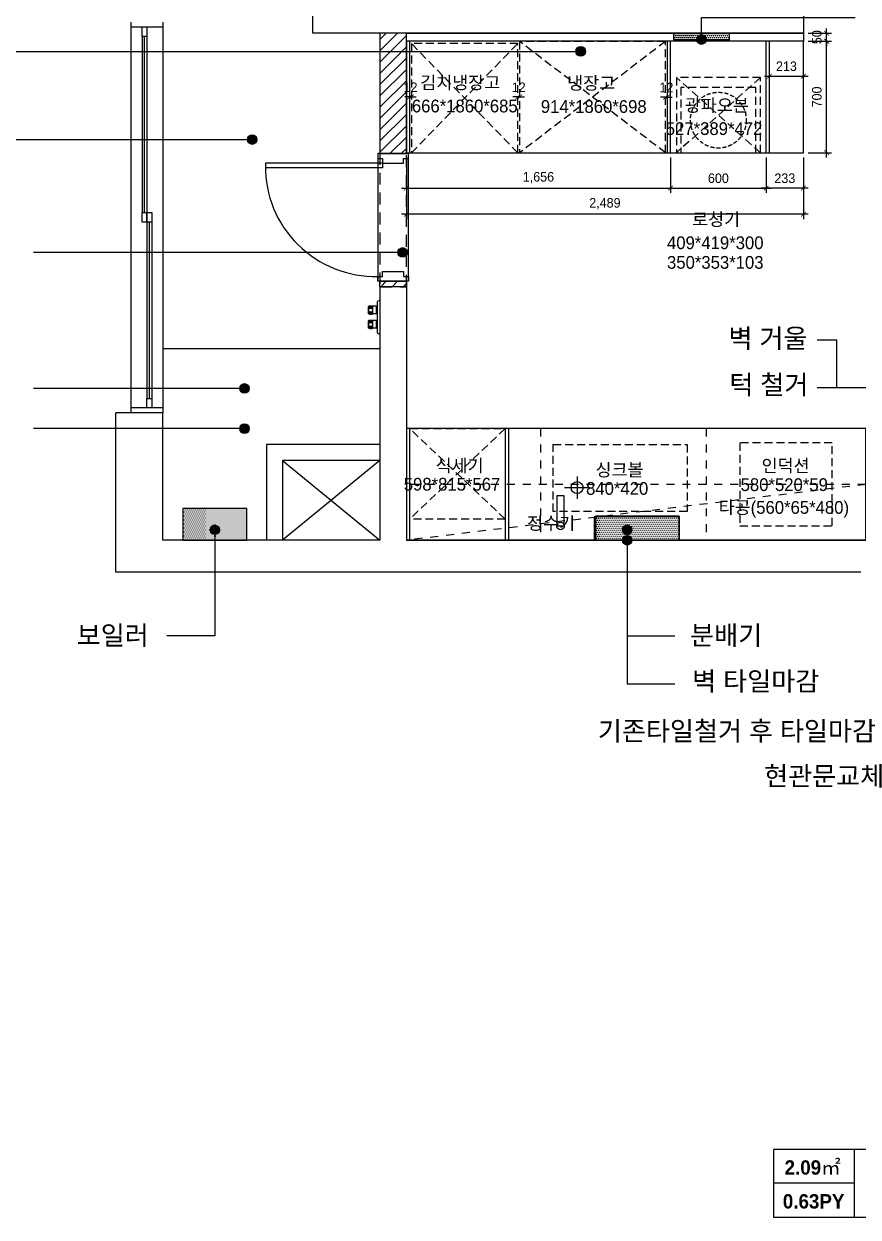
# Model space of a CAD drawing. Header units: inches. Extents: x -192760 to -100777, y -168280 to -114728.
# Drawn here: x -187080 to -181850, y -151433 to -143950 of the extents above; entities that cross this region are included whole.
import ezdxf
from ezdxf.enums import TextEntityAlignment as Align

# ---------------------------------------------------------------- set-up
doc = ezdxf.new("R2010")
doc.units = ezdxf.units.IN
doc.header["$LTSCALE"] = 50
doc.header["$MEASUREMENT"] = 0
for name, pattern in [('DASHED', [0.75, 0.5, -0.25]), ('DASHEDX2', [1.5, 1, -0.5]), ('HID', [2.5, 1.5, -1]), ('HID2', [1, 0.5, -0.5]), ('HIDDEN', [0.375, 0.25, -0.125])]:
    doc.linetypes.add(name, pattern=pattern)
for name, color, linetype in [('0-ELC TEXT', 7, 'Continuous'), ('03-TEXT', 3, 'Continuous'), ('03-WAL NEW', 3, 'Continuous'), ('06-FUR', 6, 'Continuous'), ('07-DIM', 5, 'Continuous'), ('3.기호.계단선', 30, 'Continuous'), ('7', 7, 'Continuous'), ('fin', 5, 'Continuous'), ('FUR', 8, 'DASHED'), ('Layer 1', 7, 'Continuous'), ('RC-LIGHT', 7, 'Continuous'), ('도면층2', 2, 'Continuous'), ('도면층4', 4, 'Continuous'), ('도면층5', 5, 'Continuous'), ('도면층8', 8, 'Continuous')]:
    doc.layers.add(name, color=color, linetype=linetype)
doc.styles.add('HY 울릉도 L', font='')
doc.styles.add('넥슨고딕', font='NEXONLv1GothicBold.ttf')
doc.styles.add('코레일둥고', font='Korail_Round_Gothic_Medium.ttf')
doc.styles.get('HY 울릉도 L').set_extended_font_data('HY울릉도L')
doc.dimstyles.new('30', dxfattribs={"dimscale": 30, "dimtxt": 2, "dimasz": 1, "dimexe": 1, "dimexo": 1, "dimgap": 1, "dimtad": 1, "dimdec": 0, "dimrnd": 0.05, "dimdsep": 46, "dimlunit": 6, "dimtxsty": 'HY 울릉도 L', "dimblk": 'ARCHTICK', "dimcen": 2.5, "dimdle": 1, "dimclrd": 133, "dimclre": 133, "dimclrt": 30, "dimadec": 0, "dimazin": 0, "dimtfac": 1, "dimtdec": 0, "dimtix": 1, "dimtmove": 2, "dimatfit": 3, "dimldrblk": 'ARCHTICK', "dimfxl": 0, "dimlwd": -1, "dimlwe": -1, "dimarcsym": 0})

# ---------------------------------------------------------------- blocks, each defined once
blk = doc.blocks.new('A$C004A4CAE')
at = {"layer": 'fin', "color": 6}
for p, q in [((0, 0), (0, 5)), ((200, 15), (10, 15)), ((36, 69), (36, 70)), ((84, 69), (36, 69)), ((51, 63), (36, 63)), ((51, 57), (36, 57)), ((51, 51), (36, 51)), ((36, 23), (36, 45)), ((84, 45), (36, 45)), ((82, 72), (38, 72)), ((82, 21), (38, 21)), ((43, 15), (43, 21)), ((84, 63), (69, 63)), ((84, 57), (69, 57)), ((84, 51), (69, 51)), ((77, 15), (77, 21)), ((84, 69), (84, 70)), ((84, 23), (84, 45)), ((126, 69), (126, 70)), ((174, 69), (126, 69)), ((141, 63), (126, 63)), ((141, 57), (126, 57)), ((141, 51), (126, 51)), ((174, 45), (126, 45)), ((126, 23), (126, 45)), ((172, 72), (128, 72)), ((172, 21), (128, 21)), ((133, 15), (133, 21)), ((174, 63), (159, 63)), ((174, 57), (159, 57)), ((174, 51), (159, 51)), ((167, 15), (167, 21)), ((174, 69), (174, 70)), ((174, 23), (174, 45)), ((210, 0), (210, 5))]:
    blk.add_line(p, q, dxfattribs=at)
for centre, radius, start, end in [((10, 5), 10, 90, 180), ((36, 66), 3, 90, 270), ((36, 60), 3, 90, 270), ((36, 54), 3, 90, 270), ((36, 48), 3, 90, 270), ((38, 70), 2, 90, 180), ((38, 23), 2, 180, 270), ((51, 66), 3, 90, 270), ((51, 60), 3, 90, 270), ((51, 54), 3, 90, 270), ((51, 48), 3, 90, 270), ((69, 66), 3, 270, 90), ((69, 60), 3, 270, 90), ((69, 54), 3, 270, 90), ((69, 48), 3, 270, 90), ((82, 70), 2, 0, 90), ((82, 23), 2, 270, 0), ((84, 66), 3, 270, 90), ((84, 60), 3, 270, 90), ((84, 54), 3, 270, 90), ((84, 48), 3, 270, 90), ((126, 66), 3, 90, 270), ((126, 60), 3, 90, 270), ((126, 54), 3, 90, 270), ((126, 48), 3, 90, 270), ((128, 70), 2, 90, 180), ((128, 23), 2, 180, 270), ((141, 66), 3, 90, 270), ((141, 60), 3, 90, 270), ((141, 54), 3, 90, 270), ((141, 48), 3, 90, 270), ((159, 66), 3, 270, 90), ((159, 60), 3, 270, 90), ((159, 54), 3, 270, 90), ((159, 48), 3, 270, 90), ((172, 70), 2, 0, 90), ((172, 23), 2, 270, 0), ((174, 66), 3, 270, 90), ((174, 60), 3, 270, 90), ((174, 54), 3, 270, 90), ((174, 48), 3, 270, 90), ((200, 5), 10, 0, 90)]:
    blk.add_arc(centre, radius, start, end, dxfattribs=at)
blk = doc.blocks.new('flloo')
blk.add_lwpolyline([(-157702.2, -126053.3), (-157702.2, -125903.3), (-157172.2, -125903.3), (-157172.2, -126053.3), (-157702.2, -126053.3)])
at = {"layer": 'Layer 1'}
blk.add_line((-159048.2, -124853.3), (-160408.2, -124853.3), dxfattribs=at)
blk.add_circle((-157812.2, -125723.3), 37.5, dxfattribs=at)
at = {"layer": '도면층2'}
for p, q in [((-159468.2, -122873.3), (-159468.2, -122053.3)), ((-156393.2, -122683.3), (-156393.2, -122873.3)), ((-156393.2, -122873.3), (-159468.2, -122873.3)), ((-159048.2, -124463.3), (-159048.2, -126053.3)), ((-158882.2, -124463.3), (-159048.2, -124463.3)), ((-158882.2, -124463.3), (-158882.2, -126053.3)), ((-160408.2, -125253.3), (-160703.2, -125253.3)), ((-160703.2, -126253.3), (-160703.2, -125253.3)), ((-160408.2, -125253.3), (-160608.2, -125253.3)), ((-160408.2, -126053.3), (-160408.2, -125253.3)), ((-159048.2, -125453.3), (-159758.2, -125453.3)), ((-159758.2, -125453.3), (-159758.2, -126053.3)), ((-159048.2, -125553.3), (-159658.2, -125553.3)), ((-159658.2, -125553.3), (-159658.2, -126053.3)), ((-159048.2, -126053.3), (-160408.2, -126053.3)), ((-155802.2, -126053.3), (-158882.2, -126053.3)), ((-156032.2, -126253.3), (-160703.2, -126253.3))]:
    blk.add_line(p, q, dxfattribs=at)
at = {"layer": '도면층4'}
for p, q in [((-160608.2, -125253.3), (-160608.2, -122803.3)), ((-160608.2, -122833.3), (-160408.2, -122833.3)), ((-160408.2, -122803.3), (-160408.2, -125253.3)), ((-160523.2, -123998.3), (-160523.2, -122893.3)), ((-160493.2, -125163.3), (-160493.2, -124058.3)), ((-160408.2, -125223.3), (-160608.2, -125223.3)), ((-160408.2, -125253.3), (-160608.2, -125253.3))]:
    blk.add_line(p, q, dxfattribs=at)
for points in [[(-160508.2, -122893.3), (-160538.2, -122893.3), (-160538.2, -122833.3), (-160508.2, -122833.3)], [(-160508.2, -124058.3), (-160538.2, -124058.3), (-160538.2, -123998.3), (-160508.2, -123998.3)], [(-160478.2, -124058.3), (-160508.2, -124058.3), (-160508.2, -123998.3), (-160478.2, -123998.3)], [(-160478.2, -125223.3), (-160508.2, -125223.3), (-160508.2, -125163.3), (-160478.2, -125163.3)]]:
    blk.add_lwpolyline(points, close=True, dxfattribs=at)
at = {"layer": '도면층5'}
for p, q in [((-160538.2, -122893.3), (-160538.2, -123998.3)), ((-160508.2, -122893.3), (-160508.2, -123998.3)), ((-160508.2, -124058.3), (-160508.2, -125163.3)), ((-160478.2, -124058.3), (-160478.2, -125163.3)), ((-157812.2, -125653.3), (-157812.2, -125793.3)), ((-157891.8, -125723.3), (-157742.2, -125723.3))]:
    blk.add_line(p, q, dxfattribs=at)
at = {"layer": '도면층8'}
for p, q in [((-159048.2, -125553.3), (-159658.2, -126053.3)), ((-159658.2, -125553.3), (-159048.2, -126053.3))]:
    blk.add_line(p, q, dxfattribs=at)
at = {"xscale": -1, "rotation": 90}
blk.add_blockref('A$C004A4CAE', (-159048.2, -124549.8), dxfattribs=at)
blk = doc.blocks.new('_ArchTick')
at = {"color": 0, "linetype": 'ByBlock', "const_width": 0.15}
blk.add_lwpolyline([(-0.5, -0.5), (0.5, 0.5)], dxfattribs=at)
blk = doc.blocks.new('*D385')
at = {"layer": '07-DIM', "color": 133}
blk.add_line((-182436.2, -144277.6), (-182163.2, -144277.6), dxfattribs=at)
at = {"layer": 'Defpoints', "color": 0}
for p in [(-182406.2, -144277.6), (-182193.2, -144277.6), (-182193.2, -144277.6)]:
    blk.add_point(p, dxfattribs=at)
at = {"layer": '07-DIM', "color": 133, "xscale": 30, "yscale": 30, "zscale": 30, "rotation": 180}
blk.add_blockref('_ArchTick', (-182406.2, -144277.6), dxfattribs=at)
at = {"layer": '07-DIM', "color": 133, "xscale": 30, "yscale": 30, "zscale": 30}
blk.add_blockref('_ArchTick', (-182193.2, -144277.6), dxfattribs=at)
at = {"layer": '07-DIM', "color": 30, "insert": (-182299.7, -144216.2), "char_height": 60, "attachment_point": 5, "style": 'HY 울릉도 L'}
blk.add_mtext('213', dxfattribs=at)
blk = doc.blocks.new('*D409')
at = {"layer": '7', "color": 133}
for p, q in [((-184682.2, -144788.4), (-184682.2, -145009.8)), ((-183026.2, -144788.4), (-183026.2, -145009.8)), ((-184712.2, -144979.8), (-182996.2, -144979.8))]:
    blk.add_line(p, q, dxfattribs=at)
at = {"layer": 'Defpoints', "color": 0}
for p in [(-184682.2, -144758.4), (-183026.2, -144758.4), (-183026.2, -144979.8)]:
    blk.add_point(p, dxfattribs=at)
at = {"layer": '7', "color": 133, "xscale": 30, "yscale": 30, "zscale": 30, "rotation": 180}
blk.add_blockref('_ArchTick', (-184682.2, -144979.8), dxfattribs=at)
at = {"layer": '7', "color": 133, "xscale": 30, "yscale": 30, "zscale": 30}
blk.add_blockref('_ArchTick', (-183026.2, -144979.8), dxfattribs=at)
at = {"layer": '7', "color": 30, "insert": (-183854.2, -144914.5), "char_height": 60, "attachment_point": 5, "style": 'HY 울릉도 L'}
blk.add_mtext('1,656', dxfattribs=at)
blk = doc.blocks.new('*D410')
at = {"layer": '7', "color": 133}
for p, q in [((-183026.2, -144788.4), (-183026.2, -145009.8)), ((-182426.2, -144788.4), (-182426.2, -145009.8)), ((-183056.2, -144979.8), (-182396.2, -144979.8))]:
    blk.add_line(p, q, dxfattribs=at)
at = {"layer": 'Defpoints', "color": 0}
for p in [(-183026.2, -144758.4), (-182426.2, -144758.4), (-182426.2, -144979.8)]:
    blk.add_point(p, dxfattribs=at)
at = {"layer": '7', "color": 133, "xscale": 30, "yscale": 30, "zscale": 30, "rotation": 180}
blk.add_blockref('_ArchTick', (-183026.2, -144979.8), dxfattribs=at)
at = {"layer": '7', "color": 133, "xscale": 30, "yscale": 30, "zscale": 30}
blk.add_blockref('_ArchTick', (-182426.2, -144979.8), dxfattribs=at)
at = {"layer": '7', "color": 30, "insert": (-182726.2, -144918.5), "char_height": 60, "attachment_point": 5, "style": 'HY 울릉도 L'}
blk.add_mtext('600', dxfattribs=at)
blk = doc.blocks.new('*D411')
at = {"layer": '7', "color": 133}
for p, q in [((-182426.2, -144788.4), (-182426.2, -145009.8)), ((-182193.2, -144788.4), (-182193.2, -145009.8)), ((-182163.2, -144979.8), (-182456.2, -144979.8))]:
    blk.add_line(p, q, dxfattribs=at)
at = {"layer": 'Defpoints', "color": 0}
for p in [(-182426.2, -144758.4), (-182193.2, -144758.4), (-182426.2, -144979.8)]:
    blk.add_point(p, dxfattribs=at)
at = {"layer": '7', "color": 133, "xscale": 30, "yscale": 30, "zscale": 30, "rotation": 180}
blk.add_blockref('_ArchTick', (-182426.2, -144979.8), dxfattribs=at)
at = {"layer": '7', "color": 133, "xscale": 30, "yscale": 30, "zscale": 30}
blk.add_blockref('_ArchTick', (-182193.2, -144979.8), dxfattribs=at)
at = {"layer": '7', "color": 30, "insert": (-182309.7, -144918.4), "char_height": 60, "attachment_point": 5, "style": 'HY 울릉도 L'}
blk.add_mtext('233', dxfattribs=at)
blk = doc.blocks.new('*D412')
at = {"layer": '7', "color": 133}
for p, q in [((-182047.5, -144788.4), (-182047.5, -144028.4)), ((-182163.2, -144058.4), (-182017.5, -144058.4)), ((-182163.2, -144758.4), (-182017.5, -144758.4))]:
    blk.add_line(p, q, dxfattribs=at)
at = {"layer": 'Defpoints', "color": 0}
for p in [(-182193.2, -144058.4), (-182047.5, -144058.4), (-182193.2, -144758.4)]:
    blk.add_point(p, dxfattribs=at)
at = {"layer": '7', "color": 133, "xscale": 30, "yscale": 30, "zscale": 30}
for p, rotation in [((-182047.5, -144058.4), 90), ((-182047.5, -144758.4), 270)]:
    blk.add_blockref('_ArchTick', p, dxfattribs=dict(at, rotation=rotation))
at = {"layer": '7', "color": 30, "insert": (-182108.7, -144408.4), "char_height": 60, "attachment_point": 5, "rotation": 90, "style": 'HY 울릉도 L'}
blk.add_mtext('700', dxfattribs=at)
blk = doc.blocks.new('*D413')
at = {"layer": '7', "color": 133}
for p, q in [((-182047.5, -144008.4), (-182047.5, -143978.4)), ((-182163.2, -144008.4), (-182017.5, -144008.4)), ((-182047.5, -144058.4), (-182047.5, -144008.4)), ((-182163.2, -144058.4), (-182017.5, -144058.4)), ((-182047.5, -144058.4), (-182047.5, -144088.4))]:
    blk.add_line(p, q, dxfattribs=at)
at = {"layer": 'Defpoints', "color": 0}
for p in [(-182193.2, -144008.4), (-182047.5, -144008.4), (-182193.2, -144058.4)]:
    blk.add_point(p, dxfattribs=at)
at = {"layer": '7', "color": 133, "xscale": 30, "yscale": 30, "zscale": 30}
for p, rotation in [((-182047.5, -144008.4), 270), ((-182047.5, -144058.4), 90)]:
    blk.add_blockref('_ArchTick', p, dxfattribs=dict(at, rotation=rotation))
at = {"layer": '7', "color": 30, "insert": (-182108.8, -144033.4), "char_height": 60, "attachment_point": 5, "rotation": 90, "style": 'HY 울릉도 L'}
blk.add_mtext('50', dxfattribs=at)
blk = doc.blocks.new('*D414')
at = {"layer": '7', "color": 133}
for p, q in [((-184662.2, -144408.4), (-184692.2, -144408.4)), ((-184662.2, -144408.4), (-184650.2, -144408.4)), ((-184650.2, -144408.4), (-184620.2, -144408.4))]:
    blk.add_line(p, q, dxfattribs=at)
at = {"layer": 'Defpoints', "color": 0}
for p in [(-184662.2, -144408.4), (-184650.2, -144408.4), (-184650.2, -144408.4)]:
    blk.add_point(p, dxfattribs=at)
at = {"layer": '7', "color": 133, "xscale": 30, "yscale": 30, "zscale": 30}
blk.add_blockref('_ArchTick', (-184662.2, -144408.4), dxfattribs=at)
at = {"layer": '7', "color": 133, "xscale": 30, "yscale": 30, "zscale": 30, "rotation": 180}
blk.add_blockref('_ArchTick', (-184650.2, -144408.4), dxfattribs=at)
at = {"layer": '7', "color": 30, "insert": (-184656.2, -144347.7), "char_height": 60, "attachment_point": 5, "style": 'HY 울릉도 L'}
blk.add_mtext('12', dxfattribs=at)
blk = doc.blocks.new('*D415')
at = {"layer": '7', "color": 133}
for p, q in [((-183984.2, -144408.4), (-184014.2, -144408.4)), ((-183984.2, -144408.4), (-183972.2, -144408.4)), ((-183972.2, -144408.4), (-183942.2, -144408.4))]:
    blk.add_line(p, q, dxfattribs=at)
at = {"layer": 'Defpoints', "color": 0}
for p in [(-183984.2, -144408.4), (-183972.2, -144408.4), (-183972.2, -144408.4)]:
    blk.add_point(p, dxfattribs=at)
at = {"layer": '7', "color": 133, "xscale": 30, "yscale": 30, "zscale": 30}
blk.add_blockref('_ArchTick', (-183984.2, -144408.4), dxfattribs=at)
at = {"layer": '7', "color": 133, "xscale": 30, "yscale": 30, "zscale": 30, "rotation": 180}
blk.add_blockref('_ArchTick', (-183972.2, -144408.4), dxfattribs=at)
at = {"layer": '7', "color": 30, "insert": (-183978.2, -144347.7), "char_height": 60, "attachment_point": 5, "style": 'HY 울릉도 L'}
blk.add_mtext('12', dxfattribs=at)
blk = doc.blocks.new('*D416')
at = {"layer": '7', "color": 133}
for p, q in [((-183058.2, -144409.4), (-183088.2, -144409.4)), ((-183046.2, -144409.4), (-183058.2, -144409.4)), ((-183046.2, -144409.4), (-183016.2, -144409.4)), ((-183046.2, -144438.4), (-183046.2, -144439.4))]:
    blk.add_line(p, q, dxfattribs=at)
at = {"layer": 'Defpoints', "color": 0}
for p in [(-183058.2, -144409.4), (-183058.2, -144409.4), (-183046.2, -144408.4)]:
    blk.add_point(p, dxfattribs=at)
at = {"layer": '7', "color": 133, "xscale": 30, "yscale": 30, "zscale": 30}
blk.add_blockref('_ArchTick', (-183058.2, -144409.4), dxfattribs=at)
at = {"layer": '7', "color": 133, "xscale": 30, "yscale": 30, "zscale": 30, "rotation": 180}
blk.add_blockref('_ArchTick', (-183046.2, -144409.4), dxfattribs=at)
at = {"layer": '7', "color": 30, "insert": (-183052.2, -144348.7), "char_height": 60, "attachment_point": 5, "style": 'HY 울릉도 L'}
blk.add_mtext('12', dxfattribs=at)
blk = doc.blocks.new('*D417')
at = {"layer": '7', "color": 133}
for p, q in [((-184682.2, -144793.4), (-184682.2, -145173.9)), ((-182193.2, -144788.4), (-182193.2, -145173.9)), ((-182163.2, -145143.9), (-184712.2, -145143.9))]:
    blk.add_line(p, q, dxfattribs=at)
at = {"layer": 'Defpoints', "color": 0}
for p in [(-184682.2, -144763.4), (-182193.2, -144758.4), (-184682.2, -145143.9)]:
    blk.add_point(p, dxfattribs=at)
at = {"layer": '7', "color": 133, "xscale": 30, "yscale": 30, "zscale": 30, "rotation": 180}
blk.add_blockref('_ArchTick', (-184682.2, -145143.9), dxfattribs=at)
at = {"layer": '7', "color": 133, "xscale": 30, "yscale": 30, "zscale": 30}
blk.add_blockref('_ArchTick', (-182193.2, -145143.9), dxfattribs=at)
at = {"layer": '7', "color": 30, "insert": (-183437.7, -145077.9), "char_height": 60, "attachment_point": 5, "style": 'HY 울릉도 L'}
blk.add_mtext('2,489', dxfattribs=at)

msp = doc.modelspace()

# ---------------------------------------------------------------- hatches: boundary and pattern name
at = {"layer": '0-ELC TEXT'}
h = msp.add_hatch(color=256, dxfattribs=at)
h.dxf.hatch_style = 1
edge = h.paths.add_edge_path()
edge.add_arc((-182832.3, -144048.4), 30, 0, 360)
h = msp.add_hatch(color=256, dxfattribs=at)
h.dxf.hatch_style = 1
edge = h.paths.add_edge_path()
edge.add_arc((-183589.6, -144122.4), 30, 0, 360, ccw=False)
h = msp.add_hatch(color=256, dxfattribs=at)
h.dxf.hatch_style = 1
edge = h.paths.add_edge_path()
edge.add_arc((-185648.7, -144675.7), 30, 0, 360, ccw=False)
h = msp.add_hatch(color=256, dxfattribs=at)
h.dxf.hatch_style = 1
edge = h.paths.add_edge_path()
edge.add_arc((-184706.2, -145383.5), 30, 180, 540)
h = msp.add_hatch(color=256, dxfattribs=at)
h.dxf.hatch_style = 1
edge = h.paths.add_edge_path()
edge.add_arc((-185696.9, -146236.2), 30, 180, 540, ccw=False)
h = msp.add_hatch(color=256, dxfattribs=at)
h.dxf.hatch_style = 1
edge = h.paths.add_edge_path()
edge.add_arc((-185696.9, -146488.6), 30, 180, 540, ccw=False)
h = msp.add_hatch(color=256, dxfattribs=at)
h.dxf.hatch_style = 1
edge = h.paths.add_edge_path()
edge.add_arc((-185883.2, -147122.6), 30, 0, 360)
h = msp.add_hatch(color=256, dxfattribs=at)
h.dxf.hatch_style = 1
edge = h.paths.add_edge_path()
edge.add_arc((-183298.2, -147122.6), 30, 0, 360)
h = msp.add_hatch(color=256, dxfattribs=at)
h.dxf.hatch_style = 1
edge = h.paths.add_edge_path()
edge.add_arc((-183298.2, -147188.4), 30, 0, 360)
at = {"layer": '03-WAL NEW'}
h = msp.add_hatch(dxfattribs=at)
h.set_pattern_fill('_USER', color=256, scale=50, angle=45, pattern_type=0)
h.set_pattern_definition([(45, (0, 0), (-35.355339, 35.355339), [])])
h.paths.add_polyline_path([(-184848.2, -144763.4), (-184682.2, -144763.4), (-184682.2, -144008.4), (-184848.2, -144008.4)])
h.paths.add_polyline_path([(-184848.2, -145563.4), (-184682.2, -145563.4), (-184682.2, -145598.4), (-184848.2, -145598.4)])
at = {"layer": '3.기호.계단선'}
h = msp.add_hatch(dxfattribs=at)
h.set_pattern_fill('DOTS', color=256, scale=200, double=1)
h.set_pattern_definition([(0, (-25864.071, -21135.16), (6.25, 12.5), [0, -12.5])])
h.paths.add_polyline_path([(-183007.3, -144048.4), (-182657.3, -144048.4), (-182657.3, -144008.4), (-183007.3, -144008.4)])
h = msp.add_hatch(dxfattribs=at)
h.set_pattern_fill('DOTS', color=256, scale=200, double=1)
h.set_pattern_definition([(0, (-25800, -21135.16), (6.25, 12.5), [0, -12.5])])
h.paths.add_polyline_path([(-186083.2, -147188.4), (-185683.2, -147188.4), (-185683.2, -146988.4), (-186083.2, -146988.4)])
h = msp.add_hatch(dxfattribs=at)
h.set_pattern_fill('DOTS', color=256, scale=200, double=1)
h.set_pattern_definition([(0, (-25829, -21125.16), (6.25, 12.5), [0, -12.5])])
h.paths.add_polyline_path([(-183502.2, -147188.4), (-182972.2, -147188.4), (-182972.2, -147038.4), (-183502.2, -147038.4)])

# ---------------------------------------------------------------- linework, layer by layer
at = {"layer": '0-ELC TEXT'}
for p, q in [((-188260.2, -144122.4), (-183589.6, -144122.4)), ((-187626, -144675.7), (-185648.7, -144675.7)), ((-184706.2, -145383.5), (-187020.2, -145383.5)), ((-185696.9, -146236.2), (-187020.2, -146236.2)), ((-185696.9, -146488.6), (-187020.2, -146488.6)), ((-181871.9, -151433.4), (-181871.9, -151008.9)), ((-181871.9, -151221.2), (-182381.5, -151221.2))]:
    msp.add_line(p, q, dxfattribs=at)
for points in [[(-182832.3, -144048.4), (-182832.3, -143910.1), (-181868.2, -143910.1)], [(-181649, -146233), (-182106.8, -146233)], [(-185883.2, -147122.6), (-185883.2, -147788.4), (-186183.2, -147788.4)], [(-183298.2, -147122.6), (-183298.2, -147788.4), (-182998.2, -147788.4)], [(-183298.2, -147788.4), (-183298.2, -148088.4), (-182998.2, -148088.4)]]:
    msp.add_lwpolyline(points, dxfattribs=at)
msp.add_lwpolyline([(-180881.5, -151008.9), (-182381.5, -151008.9), (-182381.5, -151433.4), (-180881.5, -151433.4)], close=True, dxfattribs=at)
for centre in [(-182832.3, -144048.4), (-183589.6, -144122.4), (-185648.7, -144675.7), (-184706.2, -145383.5), (-185696.9, -146236.2), (-185696.9, -146488.6), (-185883.2, -147122.6), (-183298.2, -147122.6), (-183298.2, -147188.4)]:
    msp.add_circle(centre, 30, dxfattribs=at)
at = {"layer": '03-WAL NEW'}
for points in [[(-184848.2, -144763.4), (-184682.2, -144763.4), (-184682.2, -144008.4), (-184848.2, -144008.4)], [(-184848.2, -145563.4), (-184682.2, -145563.4), (-184682.2, -145598.4), (-184848.2, -145598.4)]]:
    msp.add_lwpolyline(points, close=True, dxfattribs=at)
at = {"layer": '06-FUR'}
for p, q in [((-184662.2, -144058.4), (-184662.2, -144758.4)), ((-183046.2, -144758.4), (-183046.2, -144058.4)), ((-183026.2, -144758.4), (-183026.2, -144058.4)), ((-182426.2, -144758.4), (-182426.2, -144058.4)), ((-182406.2, -144758.4), (-182406.2, -144058.4)), ((-184662.2, -146488.4), (-184662.2, -147188.4)), ((-184062.2, -146488.4), (-184062.2, -147188.4)), ((-184042.2, -146488.4), (-184042.2, -147188.4))]:
    msp.add_line(p, q, dxfattribs=at)
at = {"layer": '06-FUR', "color": 7, "linetype": 'DASHEDX2'}
for p, q in [((-183984.2, -144758.4), (-184650.2, -144073.4)), ((-184650.2, -144758.4), (-183984.2, -144073.4)), ((-183058.2, -144758.4), (-183972.2, -144060.4)), ((-183058.2, -144060.4), (-183972.2, -144758.4)), ((-182462.7, -144286.4), (-182989.7, -144758.4)), ((-182462.7, -144758.4), (-182989.7, -144286.4)), ((-184063.2, -147055.4), (-184661.2, -146488.4)), ((-184063.2, -146488.4), (-184661.2, -147055.4))]:
    msp.add_line(p, q, dxfattribs=at)
at = {"layer": '06-FUR', "linetype": 'HID2', "ltscale": 2}
for p, q in [((-183842.2, -146488.4), (-183842.2, -147188.4)), ((-182802.2, -146488.4), (-182802.2, -147188.4)), ((-181802.2, -146838.4), (-184682.2, -147188.4))]:
    msp.add_line(p, q, dxfattribs=at)
at = {"layer": '06-FUR'}
for points in [[(-184682.2, -144008.4), (-182193.2, -144008.4), (-182193.2, -144058.4), (-184682.2, -144058.4)], [(-182193.2, -144058.4), (-184682.2, -144058.4), (-184682.2, -144758.4), (-182193.2, -144758.4)], [(-181802.2, -146488.4), (-184682.2, -146488.4), (-184682.2, -147188.4), (-181802.2, -147188.4)]]:
    msp.add_lwpolyline(points, close=True, dxfattribs=at)
at = {"layer": '06-FUR', "color": 7, "linetype": 'DASHEDX2'}
for points in [[(-184650.2, -144758.4), (-183984.2, -144758.4), (-183984.2, -144073.4), (-184650.2, -144073.4)], [(-183058.2, -144060.4), (-183972.2, -144060.4), (-183972.2, -144758.4), (-183058.2, -144758.4)], [(-182462.7, -144286.4), (-182989.7, -144286.4), (-182989.7, -144758.4), (-182462.7, -144758.4)], [(-182961.2, -144349.4), (-182961.2, -144758.4), (-182491.2, -144758.4), (-182491.2, -144349.4)], [(-184063.2, -147055.4), (-184661.2, -147055.4), (-184661.2, -146488.4), (-184063.2, -146488.4)], [(-182922.2, -147008.4), (-183762.2, -147008.4), (-183762.2, -146588.4), (-182922.2, -146588.4)], [(-182592.2, -147098.4), (-182012.2, -147098.4), (-182012.2, -146578.4), (-182592.2, -146578.4)]]:
    msp.add_lwpolyline(points, close=True, dxfattribs=at)
at = {"layer": '06-FUR', "linetype": 'HID2', "ltscale": 2}
msp.add_lwpolyline([(-184682.2, -147188.4), (-181802.2, -147188.4), (-181802.2, -146838.4), (-184682.2, -146838.4)], close=True, dxfattribs=at)
at = {"layer": '3.기호.계단선', "linetype": 'HID'}
msp.add_lwpolyline([(-184682.2, -144008.4), (-184848.2, -144008.4), (-184848.2, -145598.4), (-184682.2, -145598.4)], close=True, dxfattribs=at)
at = {"layer": '3.기호.계단선'}
for points in [[(-183007.3, -144048.4), (-182657.3, -144048.4), (-182657.3, -144008.4), (-183007.3, -144008.4)], [(-186083.2, -147188.4), (-185683.2, -147188.4), (-185683.2, -146988.4), (-186083.2, -146988.4)], [(-183497.2, -147188.4), (-182972.2, -147188.4), (-182972.2, -147038.4), (-183497.2, -147038.4)]]:
    msp.add_lwpolyline(points, close=True, dxfattribs=at)
at = {"layer": '3.기호.계단선', "linetype": 'HIDDEN', "ltscale": 5, "const_width": 10}
msp.add_lwpolyline([(-181802.2, -147188.4), (-184682.2, -147188.4)], dxfattribs=at)
at = {"layer": 'FUR'}
msp.add_circle((-182726.2, -144553.9), 175, dxfattribs=at)
at = {"layer": 'RC-LIGHT'}
msp.add_lwpolyline([(-181982.7, -146233), (-181982.7, -145933), (-182106.8, -145933)], dxfattribs=at)
msp.add_lwpolyline([(-183740, -147098.4), (-183692, -147098.4), (-183692, -146910.4), (-183740, -146910.4)], close=True, dxfattribs=at)
msp.add_circle((-183716, -147098.4), 24, dxfattribs=at)
at = {"layer": '도면층4'}
for p, q in [((-184861.2, -144763.4), (-184861.2, -145563.4)), ((-184669.2, -145563.4), (-184669.2, -144763.4)), ((-184831.2, -144823.4), (-185566.2, -144823.4)), ((-185566.2, -144823.4), (-185566.2, -144853.4)), ((-184831.2, -144853.4), (-185566.2, -144853.4)), ((-184831.2, -144823.4), (-184831.2, -144853.4))]:
    msp.add_line(p, q, dxfattribs=at)
for points in [[(-184861.2, -144763.4), (-184861.2, -144793.4), (-184831.2, -144793.4), (-184831.2, -144823.4), (-184699.2, -144823.4), (-184699.2, -144793.4), (-184669.2, -144793.4), (-184669.2, -144763.4), (-184861.2, -144763.4)], [(-184861.2, -145563.4), (-184861.2, -145533.4), (-184831.2, -145533.4), (-184831.2, -145503.4), (-184699.2, -145503.4), (-184699.2, -145533.4), (-184669.2, -145533.4), (-184669.2, -145563.4), (-184861.2, -145563.4)]]:
    msp.add_lwpolyline(points, dxfattribs=at)
at = {"layer": '도면층5'}
msp.add_arc((-184878.5, -144845.9), 687.7, 179.37514, 271.44336, dxfattribs=at)

# ---------------------------------------------------------------- block references
at = {"layer": '도면층2'}
msp.add_blockref('flloo', (-25800, -21135.2), dxfattribs=at)

# ---------------------------------------------------------------- texts
at = {"layer": '0-ELC TEXT', "style": '코레일둥고'}
for s, p in [('벽 거울', (-182662.9, -145981.5)), ('턱 철거', (-182657.7, -146272.2)), ('보일러', (-186748.8, -147844.2)), ('분배기', (-182903.3, -147844.2)), ('벽 타일마감', (-182890.4, -148132.3)), ('기존타일철거 후 타일마감', (-183481.8, -148444.2)), ('현관문교체', (-182439.6, -148727.1))]:
    msp.add_text(s, height=120, dxfattribs=at).set_placement(p)
at = {"layer": '03-TEXT', "style": '넥슨고딕'}
for s, p in [('2.09㎡', (-182135.3, -151167.1)), ('0.63PY', (-182129.2, -151379.3))]:
    msp.add_text(s, height=90, dxfattribs=at).set_placement(p, align=Align.CENTER)
at = {"layer": '06-FUR', "color": 7, "linetype": 'DASHEDX2', "style": '코레일둥고'}
for s, p in [('김치냉장고', (-184595.6, -144358.4)), ('냉장고', (-183674.2, -144361.7)), ('666*1860*685', (-184647.8, -144505.1)), ('914*1860*698', (-183839.3, -144508.3)), ('광파오븐', (-182936.5, -144500.4)), ('527*389*472', (-183056.1, -144647)), ('로청기', (-182891, -145216)), ('409*419*300', (-183048.4, -145362.8)), ('350*353*103', (-183048.4, -145485.8)), ('식세기', (-184499.4, -146760.7)), ('인덕션', (-182455.8, -146760.7)), ('싱크볼', (-183496.7, -146787)), ('598*815*567', (-184698.6, -146877.2)), ('840*420', (-183555.8, -146903.4)), ('580*520*59', (-182586.8, -146879.8)), ('타공(560*65*480)', (-182724.7, -147022.5)), ('정수기', (-183925.3, -147121.8))]:
    msp.add_text(s, height=80, dxfattribs=at).set_placement(p)

# ---------------------------------------------------------------- dimensions: what is measured, and where the dimension line sits
at = {"layer": '07-DIM'}
dim = msp.add_linear_dim(base=(-182193.2, -144277.6), p1=(-182406.2, -144277.6), p2=(-182193.2, -144277.6), dimstyle='30', override={"dimfxl": 1.25, "dimarcsym": 2}, dxfattribs=at)
dim.commit()
dim.dimension.update_dxf_attribs({"geometry": '*D385', "text_midpoint": (-182299.7, -144216.2)})
at = {"layer": '7'}
for base, p1, p2, picture, middle in [((-182047.5, -144008.4), (-182193.2, -144058.4), (-182193.2, -144008.4), '*D413', (-182108.8, -144033.4)), ((-182047.5, -144058.4), (-182193.2, -144758.4), (-182193.2, -144058.4), '*D412', (-182108.7, -144408.4))]:
    dim = msp.add_linear_dim(base=base, p1=p1, p2=p2, angle=90, dimstyle='30', override={"dimfxl": 1.25, "dimarcsym": 2}, dxfattribs=at)
    dim.commit()
    dim.dimension.update_dxf_attribs({"geometry": picture, "text_midpoint": middle})
for base, p1, p2, picture, middle in [((-184650.2, -144408.4), (-184662.2, -144408.4), (-184650.2, -144408.4), '*D414', (-184656.2, -144347.7)), ((-183972.2, -144408.4), (-183984.2, -144408.4), (-183972.2, -144408.4), '*D415', (-183978.2, -144347.7)), ((-183058.2, -144409.4), (-183046.2, -144408.4), (-183058.2, -144409.4), '*D416', (-183052.2, -144348.7)), ((-183026.2, -144979.8), (-184682.2, -144758.4), (-183026.2, -144758.4), '*D409', (-183854.2, -144914.5)), ((-184682.2, -145143.9), (-182193.2, -144758.4), (-184682.2, -144763.4), '*D417', (-183437.7, -145077.9)), ((-182426.2, -144979.8), (-183026.2, -144758.4), (-182426.2, -144758.4), '*D410', (-182726.2, -144918.5)), ((-182426.2, -144979.8), (-182193.2, -144758.4), (-182426.2, -144758.4), '*D411', (-182309.7, -144918.4))]:
    dim = msp.add_linear_dim(base=base, p1=p1, p2=p2, dimstyle='30', override={"dimfxl": 1.25, "dimarcsym": 2}, dxfattribs=at)
    dim.commit()
    dim.dimension.update_dxf_attribs({"geometry": picture, "text_midpoint": middle})

doc.saveas('drawing.dxf')
